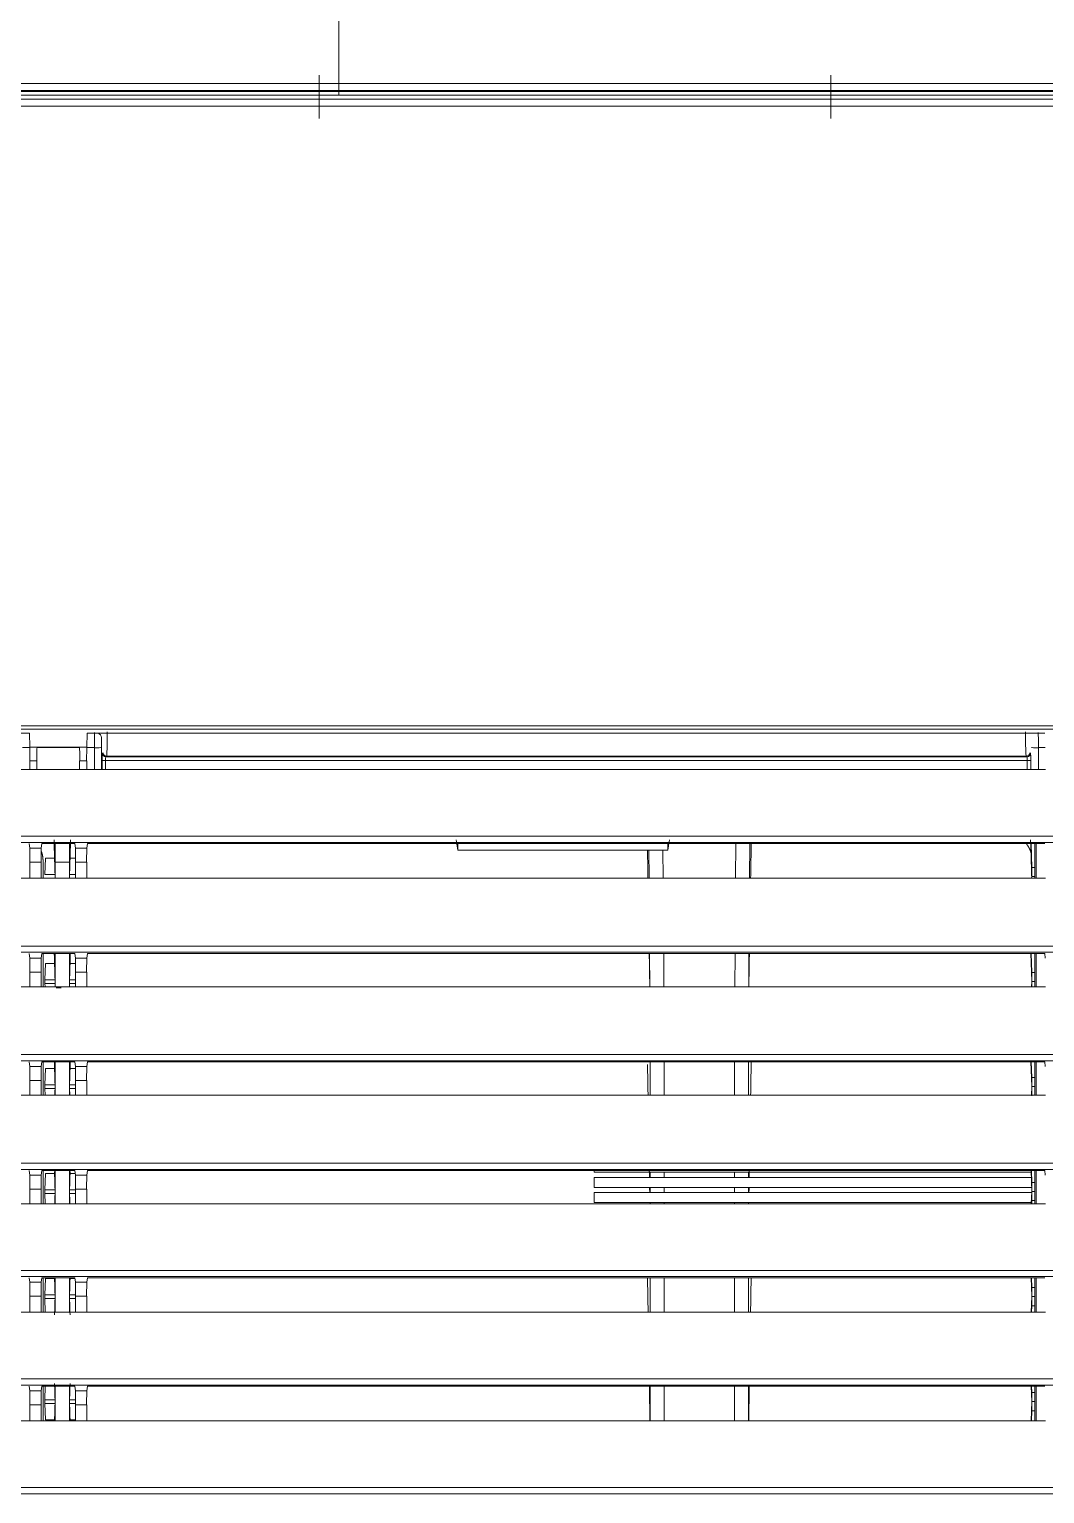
# Model space of a CAD drawing. Header units: millimetres. Extents: x 70151 to 230897, y 35202 to 113211.
# Drawn here: x 171464.9 to 171610.5, y 68431.9 to 68641.9 of the extents above; entities that cross this region are included whole.
import ezdxf

# ---------------------------------------------------------------- set-up
doc = ezdxf.new("R2010")
doc.units = ezdxf.units.MM
doc.header["$LTSCALE"] = 50
doc.layers.add('2-con', color=2, linetype='Continuous')
doc.layers.add('mark-B', color=2, linetype='Continuous', lineweight=20)

# ---------------------------------------------------------------- blocks, each defined once
blk = doc.blocks.new('무풍1way 일반')
at = {"layer": 'mark-B'}
for p, q in [((-365.38, -135.5), (365.38, -135.5)), ((365.38, -136.39), (-365.38, -136.39)), ((-101.3, -145.95), (36.16, -145.95)), ((-99.99, -150.9), (-99.99, -145.95)), ((-99.77, -150.9), (-99.77, -145.95)), ((-99.35, -147.39), (-99.31, -145.95)), ((-99.34, -148.7), (-99.25, -145.95)), ((-58.73, -150.9), (-58.73, -145.95)), ((-58.73, -150.9), (-58.73, -145.95)), ((-56.72, -150.9), (-56.72, -145.95)), ((-56.72, -150.9), (-56.72, -145.95)), ((-46.64, -145.95), (-46.64, -150.9)), ((-46.64, -145.95), (-46.64, -150.9)), ((-44.64, -145.95), (-44.64, -150.9)), ((-44.64, -145.95), (-44.64, -150.9)), ((36.16, -148.24), (36.16, -145.95)), ((36.16, -145.95), (37.77, -145.95)), ((37.77, -145.95), (37.77, -148.24)), ((37.77, -145.95), (42.69, -145.95)), ((37.77, -146.09), (38.55, -146.09)), ((38.65, -145.95), (38.65, -150.9)), ((40.66, -150.9), (40.66, -145.95)), ((40.77, -146.09), (42.08, -146.09)), ((42.16, -148.43), (42.08, -146.09)), ((42.42, -145.95), (42.42, -150.9)), ((42.69, -148.24), (42.69, -145.95)), ((42.69, -145.95), (44.3, -145.95)), ((44.3, -148.24), (44.3, -145.95)), ((44.3, -145.95), (196.82, -145.95)), ((-99.77, -147.39), (-99.35, -147.39)), ((-99.77, -148.7), (-99.36, -148.7)), ((-99.27, -150.9), (-99.34, -148.7)), ((36.16, -148.24), (37.77, -148.24)), ((37.77, -148.43), (38.62, -148.43)), ((38.62, -148.96), (37.77, -148.96)), ((40.7, -148.43), (42.16, -148.43)), ((42.16, -148.96), (40.7, -148.96)), ((42.1, -150.9), (42.16, -148.96)), ((42.69, -148.24), (44.3, -148.24)), ((-362.63, -151.07), (362.63, -151.07)), ((36.07, -150.9), (-101.21, -150.9)), ((-99.77, -150), (-99.35, -150)), ((-99.32, -150.9), (-99.35, -150)), ((36.07, -150.9), (36.15, -150.24)), ((37.78, -150.24), (36.15, -150.24)), ((37.78, -150.24), (37.87, -150.9)), ((42.59, -150.9), (37.87, -150.9)), ((42.59, -150.9), (42.67, -150.24)), ((44.31, -150.24), (42.67, -150.24)), ((44.39, -150.9), (44.31, -150.24)), ((362.63, -151.95), (-362.63, -151.95)), ((-101.3, -161.51), (36.16, -161.51)), ((-99.99, -166.46), (-99.99, -161.51)), ((-99.77, -166.47), (-99.77, -161.51)), ((-99.35, -162.45), (-99.32, -161.51)), ((-99.34, -163.76), (-99.27, -161.51)), ((-58.73, -166.46), (-58.73, -161.51)), ((-58.73, -166.46), (-58.73, -161.51)), ((-56.72, -166.46), (-56.72, -161.51)), ((-56.72, -166.46), (-56.72, -161.51)), ((-46.64, -161.51), (-46.64, -166.46)), ((-46.64, -161.51), (-46.64, -166.46)), ((-44.64, -161.51), (-44.64, -166.46)), ((-44.64, -161.51), (-44.64, -166.46)), ((36.16, -163.81), (36.16, -161.51)), ((36.16, -161.51), (37.77, -161.51)), ((37.77, -161.51), (37.77, -163.81)), ((37.77, -161.51), (42.69, -161.51)), ((38.65, -161.51), (38.65, -166.46)), ((40.66, -166.46), (40.66, -161.51)), ((42.16, -163.5), (42.1, -161.51)), ((42.42, -161.51), (42.42, -166.46)), ((42.69, -163.81), (42.69, -161.51)), ((42.69, -161.51), (44.3, -161.51)), ((44.3, -163.81), (44.3, -161.51)), ((44.3, -161.51), (196.82, -161.51)), ((-99.77, -162.45), (-99.35, -162.45)), ((-99.77, -163.76), (-99.36, -163.76)), ((-99.25, -166.47), (-99.34, -163.76)), ((37.77, -163.5), (38.62, -163.5)), ((40.7, -163.5), (42.16, -163.5)), ((-99.77, -165.06), (-99.35, -165.06)), ((-99.31, -166.47), (-99.35, -165.06)), ((36.07, -166.47), (36.15, -165.81)), ((37.78, -165.81), (36.15, -165.81)), ((36.16, -163.81), (37.77, -163.81)), ((38.62, -164.02), (37.77, -164.02)), ((37.78, -165.81), (37.87, -166.47)), ((42.16, -164.02), (40.7, -164.02)), ((42.08, -166.37), (42.16, -164.02)), ((42.59, -166.47), (42.67, -165.81)), ((44.31, -165.81), (42.67, -165.81)), ((42.69, -163.81), (44.3, -163.81)), ((44.39, -166.47), (44.31, -165.81)), ((-359.88, -166.63), (359.88, -166.63)), ((359.88, -167.52), (-359.88, -167.52)), ((36.07, -166.47), (-101.21, -166.47)), ((38.55, -166.37), (37.85, -166.37)), ((42.59, -166.47), (37.87, -166.47)), ((42.08, -166.37), (40.77, -166.37)), ((-101.3, -177.07), (36.16, -177.07)), ((-99.99, -181.84), (-99.99, -177.07)), ((-99.77, -181.84), (-99.77, -177.07)), ((-99.77, -177.52), (-99.35, -177.52)), ((-99.35, -177.52), (-99.34, -177.07)), ((-99.34, -178.82), (-99.28, -177.07)), ((-36.59, -177.24), (-99.29, -177.24)), ((-58.73, -177.24), (-58.73, -177.07)), ((-58.73, -177.24), (-58.73, -177.07)), ((-56.72, -177.24), (-56.72, -177.07)), ((-56.72, -177.24), (-56.72, -177.07)), ((-46.64, -177.07), (-46.64, -177.24)), ((-46.64, -177.07), (-46.64, -177.24)), ((-44.64, -177.07), (-44.64, -177.24)), ((-44.64, -177.07), (-44.64, -177.24)), ((-36.59, -178.7), (-36.59, -177.24)), ((36.16, -179.17), (36.16, -177.07)), ((36.16, -177.07), (37.77, -177.07)), ((37.77, -177.07), (37.77, -179.17)), ((37.77, -177.07), (42.69, -177.07)), ((38.65, -177.07), (38.65, -181.84)), ((40.66, -181.84), (40.66, -177.07)), ((42.16, -178.56), (42.11, -177.07)), ((42.42, -177.07), (42.42, -181.84)), ((42.69, -179.17), (42.69, -177.07)), ((42.69, -177.07), (44.3, -177.07)), ((44.3, -179.17), (44.3, -177.07)), ((44.3, -177.07), (196.82, -177.07)), ((-99.77, -178.82), (-99.36, -178.82)), ((-99.77, -180.12), (-99.35, -180.12)), ((-99.3, -181.84), (-99.35, -180.12)), ((-99.24, -181.84), (-99.34, -178.82)), ((-99.33, -178.7), (-36.59, -178.7)), ((-36.59, -179.4), (-99.32, -179.4)), ((-58.73, -179.4), (-58.73, -178.7)), ((-58.73, -179.4), (-58.73, -178.7)), ((-56.72, -179.4), (-56.72, -178.7)), ((-56.72, -179.4), (-56.72, -178.7)), ((-46.64, -178.7), (-46.64, -179.4)), ((-46.64, -178.7), (-46.64, -179.4)), ((-44.64, -178.7), (-44.64, -179.4)), ((-44.64, -178.7), (-44.64, -179.4)), ((-36.59, -179.4), (-36.59, -180.86)), ((36.16, -179.17), (37.77, -179.17)), ((37.77, -178.56), (38.62, -178.56)), ((38.62, -179.08), (37.77, -179.08)), ((40.7, -178.56), (42.16, -178.56)), ((42.16, -179.08), (40.7, -179.08)), ((42.08, -181.43), (42.16, -179.08)), ((42.69, -179.17), (44.3, -179.17)), ((-357.16, -182.01), (357.16, -182.01)), ((-101.2, -181.84), (-101.29, -181.17)), ((36.06, -181.84), (-101.2, -181.84)), ((-99.27, -180.86), (-36.59, -180.86)), ((-36.59, -181.61), (-99.25, -181.61)), ((-58.73, -181.61), (-58.73, -180.86)), ((-58.73, -181.61), (-58.73, -180.86)), ((-56.72, -181.61), (-56.72, -180.86)), ((-56.72, -181.61), (-56.72, -180.86)), ((-46.64, -180.86), (-46.64, -181.61)), ((-46.64, -180.86), (-46.64, -181.61)), ((-44.64, -180.86), (-44.64, -181.61)), ((-44.64, -180.86), (-44.64, -181.61)), ((-36.59, -181.61), (-36.59, -181.84)), ((36.06, -181.84), (36.15, -181.17)), ((37.78, -181.17), (36.15, -181.17)), ((37.78, -181.17), (37.87, -181.84)), ((38.55, -181.43), (37.82, -181.43)), ((42.59, -181.84), (37.87, -181.84)), ((42.08, -181.43), (40.77, -181.43)), ((42.59, -181.84), (42.67, -181.17)), ((44.31, -181.17), (42.67, -181.17)), ((44.4, -181.84), (44.31, -181.17)), ((357.16, -182.89), (-357.16, -182.89)), ((-101.3, -192.64), (36.16, -192.64)), ((-99.99, -197.41), (-99.99, -192.64)), ((-99.77, -197.41), (-99.77, -192.64)), ((-99.34, -193.88), (-99.3, -192.64)), ((-58.73, -197.41), (-58.73, -192.64)), ((-58.73, -197.41), (-58.73, -192.64)), ((-56.72, -197.41), (-56.72, -192.64)), ((-56.72, -197.41), (-56.72, -192.64)), ((-46.64, -192.64), (-46.64, -197.41)), ((-46.64, -192.64), (-46.64, -197.41)), ((-44.64, -192.64), (-44.64, -197.41)), ((-44.64, -192.64), (-44.64, -197.41)), ((36.16, -194.73), (36.16, -192.64)), ((36.16, -192.64), (37.77, -192.64)), ((37.77, -192.64), (37.77, -194.73)), ((37.77, -192.64), (42.69, -192.64)), ((38.65, -192.64), (38.65, -197.41)), ((40.66, -197.41), (40.66, -192.64)), ((42.16, -193.62), (42.13, -192.64)), ((42.42, -192.64), (42.42, -197.41)), ((42.69, -194.73), (42.69, -192.64)), ((42.69, -192.64), (44.3, -192.64)), ((44.3, -194.73), (44.3, -192.64)), ((44.3, -192.64), (196.82, -192.64)), ((-99.77, -193.88), (-99.36, -193.88)), ((-99.77, -195.19), (-99.35, -195.19)), ((-99.28, -197.41), (-99.35, -195.19)), ((-99.23, -197.41), (-99.34, -193.88)), ((36.16, -194.73), (37.77, -194.73)), ((37.77, -193.62), (38.62, -193.62)), ((38.62, -194.14), (37.77, -194.14)), ((40.7, -193.62), (42.16, -193.62)), ((42.16, -194.14), (40.7, -194.14)), ((42.08, -196.49), (42.16, -194.14)), ((42.69, -194.73), (44.3, -194.73)), ((-101.2, -197.41), (-101.29, -196.74)), ((36.06, -197.41), (36.15, -196.74)), ((37.78, -196.74), (36.15, -196.74)), ((38.55, -196.49), (37.78, -196.49)), ((37.78, -196.74), (37.87, -197.41)), ((42.08, -196.49), (40.77, -196.49)), ((42.59, -197.41), (42.67, -196.74)), ((44.31, -196.74), (42.67, -196.74)), ((44.4, -197.41), (44.31, -196.74)), ((-354.41, -197.57), (354.41, -197.57)), ((354.41, -198.46), (-354.41, -198.46)), ((36.06, -197.41), (-101.2, -197.41)), ((42.59, -197.41), (37.87, -197.41)), ((-101.3, -208.2), (36.16, -208.2)), ((-99.99, -212.97), (-99.99, -208.2)), ((-99.77, -212.97), (-99.77, -208.2)), ((-99.77, -208.94), (-99.36, -208.94)), ((-99.34, -208.94), (-99.31, -208.2)), ((-99.21, -212.97), (-99.34, -208.94)), ((-58.8, -212.97), (-58.77, -208.2)), ((-58.8, -212.97), (-58.77, -208.2)), ((-56.8, -212.97), (-56.76, -208.2)), ((-56.8, -212.97), (-56.76, -208.2)), ((-46.61, -208.2), (-46.57, -212.97)), ((-46.61, -208.2), (-46.57, -212.97)), ((-44.6, -208.2), (-44.56, -212.97)), ((-44.6, -208.2), (-44.56, -212.97)), ((36.16, -210.3), (36.16, -208.2)), ((36.16, -208.2), (37.77, -208.2)), ((37.77, -208.2), (37.77, -210.3)), ((37.77, -208.2), (42.69, -208.2)), ((37.77, -208.68), (38.62, -208.68)), ((38.62, -209.2), (37.77, -209.2)), ((38.65, -208.2), (38.65, -212.97)), ((39.82, -208.03), (40.55, -208.03)), ((40.66, -212.97), (40.66, -208.2)), ((40.7, -208.68), (42.16, -208.68)), ((42.16, -209.2), (40.7, -209.2)), ((42.08, -211.55), (42.16, -209.2)), ((42.16, -208.68), (42.14, -208.2)), ((42.42, -208.2), (42.42, -212.97)), ((42.69, -210.3), (42.69, -208.2)), ((42.69, -208.2), (44.3, -208.2)), ((44.3, -210.3), (44.3, -208.2)), ((44.3, -208.2), (196.82, -208.2)), ((-99.77, -210.25), (-99.35, -210.25)), ((-99.27, -212.97), (-99.35, -210.25)), ((36.16, -210.3), (37.77, -210.3)), ((38.55, -211.55), (37.77, -211.55)), ((42.08, -211.55), (40.77, -211.55)), ((42.69, -210.3), (44.3, -210.3)), ((-351.65, -213.14), (351.65, -213.14)), ((351.65, -214.02), (-351.65, -214.02)), ((-101.2, -212.97), (-101.29, -212.3)), ((36.06, -212.97), (-101.2, -212.97)), ((36.06, -212.97), (36.15, -212.3)), ((37.78, -212.3), (36.15, -212.3)), ((37.78, -212.3), (37.87, -212.97)), ((42.59, -212.97), (37.87, -212.97)), ((42.59, -212.97), (42.67, -212.3)), ((44.31, -212.3), (42.67, -212.3)), ((44.4, -212.97), (44.31, -212.3)), ((-101.3, -223.77), (36.16, -223.77)), ((-99.99, -228.72), (-99.99, -223.76)), ((-99.77, -228.72), (-99.77, -223.76)), ((-99.77, -224.01), (-99.36, -224.01)), ((-99.34, -224), (-99.33, -223.77)), ((-58.93, -228.72), (-58.89, -223.77)), ((-58.93, -228.72), (-58.89, -223.77)), ((-56.92, -228.72), (-56.88, -223.77)), ((-56.92, -228.72), (-56.88, -223.77)), ((-46.48, -223.77), (-46.45, -227.77)), ((-46.48, -223.77), (-46.45, -227.77)), ((-44.47, -223.77), (-44.44, -227.77)), ((-44.47, -223.77), (-44.44, -227.77)), ((36.16, -226.06), (36.16, -223.77)), ((36.16, -223.77), (37.77, -223.77)), ((37.77, -223.77), (37.77, -226.06)), ((37.77, -223.77), (42.69, -223.77)), ((38.62, -224.27), (37.77, -224.27)), ((38.65, -223.76), (38.65, -226.05)), ((40.66, -226.05), (40.66, -223.76)), ((42.16, -224.27), (40.7, -224.27)), ((42.08, -226.61), (42.16, -224.27)), ((42.42, -223.76), (42.42, -226.23)), ((42.69, -226.06), (42.69, -223.77)), ((42.69, -223.77), (44.3, -223.77)), ((44.3, -226.06), (44.3, -223.77)), ((44.3, -223.77), (196.82, -223.77)), ((-99.77, -225.31), (-99.35, -225.31)), ((-99.25, -228.72), (-99.35, -225.31)), ((36.16, -226.06), (37.77, -226.06)), ((38.55, -226.61), (37.77, -226.61)), ((38.65, -226.05), (40.66, -226.05)), ((42.08, -226.61), (40.77, -226.61)), ((42.69, -226.06), (44.3, -226.06)), ((-348.87, -228.89), (348.87, -228.89)), ((36.07, -228.72), (-101.21, -228.72)), ((-47.17, -227.77), (-47.17, -228.72)), ((-17.05, -228.72), (-17.05, -227.77)), ((36.07, -228.72), (36.15, -228.06)), ((37.78, -228.06), (36.15, -228.06)), ((37.78, -228.06), (37.87, -228.72)), ((42.59, -228.72), (37.87, -228.72)), ((42.59, -228.72), (42.67, -228.06)), ((44.31, -228.06), (42.67, -228.06)), ((44.39, -228.72), (44.31, -228.06)), ((348.87, -229.77), (-348.87, -229.77)), ((-101.3, -239.33), (36.16, -239.33)), ((-100.3, -242.48), (-100.3, -239.33)), ((-100.3, -242.48), (-100.3, -239.33)), ((-99.2, -240.65), (-99.2, -239.33)), ((-99.2, -240.65), (-99.2, -239.33)), ((-98.7, -239.33), (-98.7, -240.65)), ((-98.7, -239.33), (-98.7, -240.65)), ((33.46, -240.65), (33.46, -239.33)), ((33.46, -240.65), (33.46, -239.33)), ((33.96, -239.33), (33.96, -240.65)), ((33.96, -239.33), (33.96, -240.65)), ((34.05, -242.49), (34.05, -239.33)), ((34.05, -242.49), (34.05, -239.33)), ((35.06, -239.33), (35.06, -242.48)), ((35.06, -239.33), (35.06, -242.48)), ((36.16, -240.59), (36.16, -239.33)), ((36.16, -239.33), (37.17, -239.33)), ((37.17, -239.33), (37.17, -240.59)), ((37.17, -239.33), (43.29, -239.33)), ((43.29, -240.59), (43.29, -239.33)), ((43.29, -239.33), (44.3, -239.33)), ((44.3, -240.59), (44.3, -239.33)), ((44.3, -239.33), (196.82, -239.33)), ((-98.7, -240.65), (-99.2, -240.65)), ((-98.7, -240.65), (-99.2, -240.65)), ((-98.7, -240.65), (33.46, -240.65)), ((-98.7, -240.65), (33.46, -240.65)), ((33.42, -241.15), (-98.67, -241.15)), ((-98.67, -241.15), (-98.56, -241.26)), ((33.42, -241.15), (-98.67, -241.15)), ((-98.67, -241.15), (-98.56, -241.26)), ((-98.56, -241.26), (33.32, -241.26)), ((-98.56, -241.26), (33.32, -241.26)), ((33.32, -241.26), (33.42, -241.15)), ((33.32, -241.26), (33.42, -241.15)), ((33.96, -240.65), (33.46, -240.65)), ((33.96, -240.65), (33.46, -240.65)), ((36.16, -240.59), (37.17, -240.59)), ((43.29, -240.59), (44.3, -240.59)), ((-101.29, -242.48), (-100.3, -242.48)), ((-101.29, -242.48), (-100.3, -242.48)), ((-99.17, -241.65), (-99.06, -241.76)), ((-99.17, -241.65), (-99.06, -241.76)), ((33.93, -241.65), (33.82, -241.76)), ((33.93, -241.65), (33.82, -241.76)), ((35.06, -242.48), (36.15, -242.48)), ((35.06, -242.48), (36.15, -242.48)), ((36.15, -242.54), (36.08, -244.58)), ((36.97, -242.54), (36.15, -242.54)), ((37.18, -242.54), (36.97, -242.54)), ((37.18, -242.48), (43.28, -242.48)), ((37.18, -242.48), (43.28, -242.48)), ((37.18, -242.54), (43.28, -242.54)), ((43.49, -242.54), (43.28, -242.54)), ((44.31, -242.54), (43.49, -242.54)), ((44.31, -242.48), (45.36, -242.48)), ((44.31, -242.48), (45.36, -242.48)), ((44.31, -242.54), (44.38, -244.58)), ((476.32, -245.6), (-476.32, -245.6)), ((-464.1, -245.12), (464.1, -245.12)), ((-101.22, -244.58), (36.08, -244.58)), ((44.38, -244.58), (196.74, -244.58)), ((-70.56, -332.68), (-70.56, -337.43)), ((-70.56, -337.57), (-70.56, -332.93)), ((-70.56, -333.08), (-70.56, -335.12)), ((-70.56, -333.78), (-70.56, -333.1)), ((-70.56, -333.44), (-70.56, -338.93)), ((-70.56, -334.62), (-70.56, -333.56)), ((-70.56, -335.68), (-70.56, -333.78)), ((-70.56, -333.79), (-70.56, -334.37)), ((2.84, -332.68), (2.84, -337.43)), ((2.84, -337.57), (2.84, -332.93)), ((2.84, -333.08), (2.84, -335.12)), ((2.84, -333.78), (2.84, -333.1)), ((2.84, -333.44), (2.84, -338.93)), ((2.84, -334.62), (2.84, -333.56)), ((2.84, -335.68), (2.84, -333.78)), ((2.84, -333.79), (2.84, -334.37)), ((-70.56, -333.93), (-70.56, -337.94)), ((-70.56, -338.1), (-70.56, -334.6)), ((-70.56, -335.12), (-70.56, -335.73)), ((2.84, -333.93), (2.84, -337.94)), ((2.84, -338.1), (2.84, -334.6)), ((2.84, -335.12), (2.84, -335.73)), ((-70.56, -337.43), (-70.56, -338.28)), ((-70.56, -338.03), (-70.56, -337.57)), ((0, -336.56), (0, -336.06)), ((0, -336.56), (0, -336.06)), ((0, -336.71), (0, -336.56)), ((0, -336.71), (0, -336.56)), ((2.84, -337.43), (2.84, -338.28)), ((2.84, -338.03), (2.84, -337.57))]:
    blk.add_line(p, q, dxfattribs=at)
blk.add_arc((40.18, -206.57), 1.5, 255.8455, 284.1545, dxfattribs=at)
for centre, major_axis, ratio, start_param, end_param in [((-99.34, -148.7), (0, -1.51), 0.017455, 3.665191, 4.712389), ((-99.34, -148.7), (0, -1.51), 0.017455, 4.712389, 5.759587), ((36.15, -148.24), (0, -2.01), 0.008727, 0.069815, 1.570796), ((37.79, -148.24), (0, -2.01), 0.008727, 4.712389, 6.21337), ((42.67, -148.24), (0, -2.01), 0.008727, 0.069815, 1.570796), ((44.31, -148.24), (0, -2.01), 0.008727, 4.712389, 6.21337), ((-99.34, -163.76), (0, -1.51), 0.017455, 3.665191, 4.712389), ((-99.34, -163.76), (0, -1.51), 0.017455, 4.712389, 5.759587), ((36.15, -163.81), (0, -2.01), 0.008727, 0.069815, 1.570796), ((37.79, -163.81), (0, -2.01), 0.008727, 4.712389, 6.21337), ((42.67, -163.81), (0, -2.01), 0.008727, 0.069815, 1.570796), ((44.31, -163.81), (0, -2.01), 0.008727, 4.712389, 6.21337), ((-99.34, -178.82), (0, -1.51), 0.017455, 3.665191, 4.712389), ((-99.34, -178.82), (0, -1.51), 0.017455, 4.712389, 5.759587), ((36.15, -179.17), (0, -2.01), 0.008727, 0.069813, 1.570796), ((37.79, -179.17), (0, -2.01), 0.008727, 4.712389, 6.213372), ((42.67, -179.17), (0, -2.01), 0.008727, 0.069813, 1.570796), ((44.31, -179.17), (0, -2.01), 0.008727, 4.712389, 6.213372), ((-99.34, -193.88), (0, -1.51), 0.017455, 3.665191, 4.712389), ((-99.34, -193.88), (0, -1.51), 0.017455, 4.712389, 5.759587), ((36.15, -194.73), (0, -2.01), 0.008727, 0.069813, 1.570796), ((37.79, -194.73), (0, -2.01), 0.008727, 4.712389, 6.213372), ((42.67, -194.73), (0, -2.01), 0.008727, 0.069813, 1.570796), ((44.31, -194.73), (0, -2.01), 0.008727, 4.712389, 6.213372), ((-99.34, -208.94), (0, -1.51), 0.017455, 4.197054, 4.712389), ((-99.34, -208.94), (0, -1.51), 0.017455, 4.712389, 5.759587), ((36.15, -210.3), (0, -2.01), 0.008727, 0.069813, 1.570796), ((37.79, -210.3), (0, -2.01), 0.008727, 4.712389, 6.213372), ((42.67, -210.3), (0, -2.01), 0.008727, 0.069813, 1.570796), ((44.31, -210.3), (0, -2.01), 0.008727, 4.712389, 6.213372), ((-99.34, -224.01), (0, -1.51), 0.017455, 4.712389, 5.759587), ((36.15, -226.06), (0, -2.01), 0.008727, 0.069814, 1.570796), ((37.79, -226.06), (0, -2.01), 0.008727, 4.712389, 6.213371), ((42.67, -226.06), (0, -2.01), 0.008727, 0.069814, 1.570796), ((44.31, -226.06), (0, -2.01), 0.008727, 4.712389, 6.213371), ((-99.17, -240.65), (0, -1), 0.034921, 4.712368, 6.248257), ((-99.17, -240.65), (0, -1), 0.034921, 4.712368, 6.248257), ((-98.67, -241.65), (0.355, 0.355), 0.998782, 0.785703, 2.35589), ((-98.67, -241.65), (0.355, 0.355), 0.998782, 0.785703, 2.35589), ((-98.56, -241.76), (0.355, 0.355), 0.998782, 0.785703, 2.35589), ((-98.56, -241.76), (0.355, 0.355), 0.998782, 0.785703, 2.35589), ((-98.67, -240.65), (0.001, -0.502), 0.069841, 4.712303, 6.248193), ((-98.67, -240.65), (0.001, -0.502), 0.069841, 4.712303, 6.248193), ((-98.56, -244.77), (0, -3.51), 0.029932, 1.570781, 3.10667), ((-98.56, -244.77), (0, -3.51), 0.029932, 1.570781, 3.10667), ((33.32, -244.77), (0, -3.51), 0.029932, 3.176515, 4.712405), ((33.32, -244.77), (0, -3.51), 0.029932, 3.176515, 4.712405), ((33.32, -241.76), (-0.355, 0.355), 0.998782, 3.927295, 5.497483), ((33.32, -241.76), (-0.355, 0.355), 0.998782, 3.927295, 5.497483), ((33.42, -240.65), (-0.001, -0.502), 0.069841, 0.034992, 1.570882), ((33.42, -240.65), (-0.001, -0.502), 0.069841, 0.034992, 1.570882), ((33.42, -241.65), (-0.355, 0.355), 0.998782, 3.927295, 5.497483), ((33.42, -241.65), (-0.355, 0.355), 0.998782, 3.927295, 5.497483), ((33.93, -240.65), (0, -1), 0.034921, 0.034928, 1.570818), ((33.93, -240.65), (0, -1), 0.034921, 0.034928, 1.570818), ((36.15, -240.59), (0, -2.01), 0.008727, 0.245636, 1.570796), ((37.18, -240.59), (0, -2.01), 0.008727, 4.712389, 6.033203), ((43.28, -240.59), (0, -2.01), 0.008727, 0.249983, 1.570796), ((44.31, -240.59), (0, -2.01), 0.008727, 4.712389, 6.037549), ((-100.3, -242.49), (-1, 0), 0.017452, 3.176505, 4.712389), ((-100.23, -242.53), (0, -3.01), 0.023281, 4.694926, 5.497778), ((-100.3, -242.49), (-1, 0), 0.017452, 3.176505, 4.712389), ((-100.23, -242.53), (0, -3.01), 0.023281, 4.694926, 5.497778), ((33.98, -242.53), (0, -2.01), 0.034921, 0.785419, 1.588271), ((33.98, -242.53), (0, -2.01), 0.034921, 0.785419, 1.588271), ((35.06, -242.49), (-1, 0), 0.017452, 4.712389, 6.248273), ((35.06, -242.49), (-1, 0), 0.017452, 4.712389, 6.248273), ((34.99, -242.53), (0, -3.01), 0.023281, 0.785408, 1.588259), ((34.99, -242.53), (0, -3.01), 0.023281, 0.785408, 1.588259), ((35.04, -243.95), (-1, 0.04), 0.706884, 0.04936, 1.152169), ((35.04, -243.95), (-1, 0.04), 0.706884, 0.04936, 1.152169)]:
    blk.add_ellipse(centre, major_axis=major_axis, ratio=ratio, start_param=start_param, end_param=end_param, dxfattribs=at)
for points, degree in [([(-58.76, -145.95), (-58.85, -150.9)], 1), ([(-58.76, -145.95), (-58.85, -150.9)], 1), ([(-44.52, -150.9), (-44.6, -145.95)], 1), ([(-44.52, -150.9), (-44.6, -145.95)], 1), ([(38.55, -146.09), (38.62, -148.43)], 1), ([(40.7, -148.43), (40.77, -146.09)], 1), ([(38.62, -148.96), (38.55, -151.3)], 1), ([(38.62, -148.43), (38.62, -148.48), (38.62, -148.61), (38.62, -148.78), (38.62, -148.91), (38.62, -148.96)], 2), ([(40.7, -148.96), (40.7, -148.92), (40.69, -148.78), (40.69, -148.62), (40.7, -148.48), (40.7, -148.43)], 2), ([(40.77, -151.3), (40.7, -148.96)], 1), ([(-59.03, -161.51), (-59.11, -166.46)], 1), ([(-59.03, -161.51), (-59.11, -166.46)], 1), ([(-44.25, -166.39), (-44.34, -161.51)], 1), ([(-44.25, -166.39), (-44.34, -161.51)], 1), ([(38.55, -161.15), (38.62, -163.5)], 1), ([(40.7, -163.5), (40.77, -161.15)], 1), ([(38.62, -163.5), (38.62, -163.54), (38.62, -163.68), (38.62, -163.84), (38.62, -163.98), (38.62, -164.02)], 2), ([(40.7, -164.02), (40.7, -163.98), (40.69, -163.84), (40.69, -163.68), (40.7, -163.54), (40.7, -163.5)], 2), ([(38.62, -164.02), (38.55, -166.37)], 1), ([(40.77, -166.37), (40.7, -164.02)], 1), ([(38.57, -177.07), (38.62, -178.56)], 1), ([(40.7, -178.56), (40.74, -177.07)], 1), ([(-58.8, -178.7), (-58.81, -179.4)], 1), ([(-58.8, -178.7), (-58.81, -179.4)], 1), ([(-44.55, -179.4), (-44.57, -178.7)], 1), ([(-44.55, -179.4), (-44.57, -178.7)], 1), ([(38.62, -179.08), (38.55, -181.43)], 1), ([(38.62, -178.56), (38.62, -178.6), (38.62, -178.74), (38.62, -178.9), (38.62, -179.04), (38.62, -179.08)], 2), ([(40.7, -179.08), (40.7, -179.04), (40.69, -178.9), (40.69, -178.74), (40.7, -178.6), (40.7, -178.56)], 2), ([(40.77, -181.43), (40.7, -179.08)], 1), ([(-58.84, -180.86), (-58.85, -181.84)], 1), ([(-58.84, -180.86), (-58.85, -181.84)], 1), ([(-44.51, -181.84), (-44.53, -180.86)], 1), ([(-44.51, -181.84), (-44.53, -180.86)], 1), ([(38.55, -181.43), (38.54, -181.72)], 1), ([(40.78, -181.72), (40.77, -181.43)], 1), ([(-59.04, -192.64), (-59.12, -197.41)], 1), ([(-59.04, -192.64), (-59.12, -197.41)], 1), ([(-44.25, -197.04), (-44.33, -192.64)], 1), ([(-44.25, -197.04), (-44.33, -192.64)], 1), ([(38.59, -192.64), (38.62, -193.62)], 1), ([(40.7, -193.62), (40.73, -192.64)], 1), ([(38.62, -194.14), (38.55, -196.49)], 1), ([(38.62, -193.62), (38.62, -193.66), (38.62, -193.8), (38.62, -193.96), (38.62, -194.1), (38.62, -194.14)], 2), ([(40.7, -194.14), (40.7, -194.1), (40.69, -193.96), (40.69, -193.8), (40.7, -193.66), (40.7, -193.62)], 2), ([(40.77, -196.49), (40.7, -194.14)], 1), ([(38.55, -196.49), (38.52, -197.41)], 1), ([(40.8, -197.41), (40.77, -196.49)], 1), ([(-58.78, -208.2), (-58.86, -212.97)], 1), ([(-58.78, -208.2), (-58.86, -212.97)], 1), ([(-44.5, -212.97), (-44.58, -208.2)], 1), ([(-44.5, -212.97), (-44.58, -208.2)], 1), ([(38.62, -209.2), (38.55, -211.55)], 1), ([(38.62, -208.68), (38.62, -208.72), (38.62, -208.86), (38.62, -209.02), (38.62, -209.16), (38.62, -209.2)], 2), ([(40.7, -209.2), (40.7, -209.16), (40.69, -209.02), (40.69, -208.86), (40.7, -208.72), (40.7, -208.68)], 2), ([(40.77, -211.55), (40.7, -209.2)], 1), ([(38.55, -211.55), (38.51, -212.97)], 1), ([(40.81, -212.97), (40.77, -211.55)], 1), ([(-99.18, -229.28), (-99.34, -224)], 1), ([(-59.04, -223.77), (-59.13, -228.72)], 1), ([(-59.04, -223.77), (-59.13, -228.72)], 1), ([(-44.25, -227.77), (-44.32, -223.77)], 1), ([(-44.25, -227.77), (-44.32, -223.77)], 1), ([(38.62, -224.27), (38.55, -226.61)], 1), ([(40.77, -226.61), (40.7, -224.27)], 1), ([(38.55, -226.61), (38.47, -229.28)], 1), ([(40.85, -229.28), (40.77, -226.61)], 1), ([(-47.17, -227.77), (-47.4, -229.28)], 1), ([(-17.05, -227.77), (-47.17, -227.77)], 1), ([(-16.82, -229.28), (-17.05, -227.77)], 1), ([(-130.67, -335.49), (-0.1, -335.49), (130.46, -335.49)], 2), ([(-130.58, -334.47), (-43.6, -334.47), (43.39, -334.47), (130.37, -334.47)], 3), ([(-449.65, -336.71), (-299.77, -336.71), (-149.88, -336.71), (0, -336.71)], 3), ([(-449.65, -336.71), (-299.77, -336.71), (-149.88, -336.71), (0, -336.71)], 3), ([(0, -336.56), (-42.08, -336.56), (-84.15, -336.56), (-126.23, -336.56)], 3), ([(0, -336.56), (-42.08, -336.56), (-84.15, -336.56), (-126.23, -336.56)], 3), ([(126.23, -336.56), (84.16, -336.56), (42.08, -336.56), (0, -336.56)], 3), ([(126.23, -336.56), (84.16, -336.56), (42.08, -336.56), (0, -336.56)], 3), ([(0, -336.71), (149.88, -336.71), (299.77, -336.71), (449.65, -336.71)], 3), ([(0, -336.71), (149.88, -336.71), (299.77, -336.71), (449.65, -336.71)], 3), ([(0, -359.74), (0, -352.42), (0, -345.05), (0, -337.7)], 3), ([(0, -359.74), (0, -352.42), (0, -345.05), (0, -337.7)], 3)]:
    blk.add_open_spline(points, degree=degree, dxfattribs=at)
for points, degree, knots in [([(42.16, -148.96), (42.16, -148.95), (42.16, -148.95), (42.16, -148.95), (42.16, -148.94), (42.16, -148.94), (42.16, -148.93), (42.16, -148.93), (42.16, -148.92), (42.16, -148.92), (42.16, -148.91), (42.16, -148.9), (42.16, -148.9), (42.16, -148.89), (42.16, -148.89), (42.16, -148.88), (42.16, -148.87), (42.16, -148.87), (42.16, -148.86), (42.16, -148.85), (42.16, -148.85), (42.16, -148.84), (42.16, -148.83), (42.16, -148.82), (42.16, -148.82), (42.16, -148.81), (42.16, -148.8), (42.16, -148.8), (42.16, -148.79), (42.16, -148.78), (42.16, -148.77), (42.16, -148.77), (42.16, -148.76), (42.16, -148.75), (42.16, -148.75), (42.16, -148.74), (42.16, -148.73), (42.16, -148.72), (42.16, -148.72), (42.16, -148.71), (42.16, -148.7), (42.16, -148.69), (42.16, -148.68), (42.16, -148.67), (42.16, -148.65), (42.16, -148.64), (42.16, -148.62), (42.16, -148.61), (42.16, -148.59), (42.16, -148.58), (42.16, -148.57), (42.16, -148.55), (42.16, -148.54), (42.16, -148.52), (42.16, -148.51), (42.16, -148.5), (42.16, -148.49), (42.16, -148.47), (42.16, -148.46), (42.16, -148.45), (42.16, -148.44), (42.16, -148.44), (42.16, -148.43)], 3, [0, 0, 0, 0, 0.013748, 0.027432, 0.041052, 0.054607, 0.068099, 0.081527, 0.09489, 0.10819, 0.121425, 0.134597, 0.147704, 0.160748, 0.173727, 0.186643, 0.199494, 0.212281, 0.225005, 0.237664, 0.250259, 0.262791, 0.275258, 0.287661, 0.3, 0.312275, 0.324487, 0.336634, 0.348717, 0.360736, 0.372691, 0.384582, 0.39641, 0.408173, 0.419872, 0.431507, 0.443078, 0.454585, 0.466029, 0.477408, 0.488723, 0.499974, 0.522542, 0.545365, 0.568445, 0.591781, 0.615372, 0.639221, 0.663325, 0.687685, 0.712302, 0.737175, 0.762304, 0.78769, 0.813331, 0.839229, 0.865384, 0.891794, 0.918461, 0.945384, 0.972564, 1, 1, 1, 1]), ([(42.16, -164.02), (42.16, -164.02), (42.16, -164.01), (42.16, -164.01), (42.16, -164), (42.16, -164), (42.16, -163.99), (42.16, -163.99), (42.16, -163.98), (42.16, -163.98), (42.16, -163.97), (42.16, -163.97), (42.16, -163.96), (42.16, -163.95), (42.16, -163.95), (42.16, -163.94), (42.16, -163.93), (42.16, -163.93), (42.16, -163.92), (42.16, -163.91), (42.16, -163.91), (42.16, -163.9), (42.16, -163.89), (42.16, -163.89), (42.16, -163.88), (42.16, -163.87), (42.16, -163.87), (42.16, -163.86), (42.16, -163.85), (42.16, -163.84), (42.16, -163.84), (42.16, -163.83), (42.16, -163.82), (42.16, -163.81), (42.16, -163.81), (42.16, -163.8), (42.16, -163.79), (42.16, -163.79), (42.16, -163.78), (42.16, -163.77), (42.16, -163.76), (42.16, -163.75), (42.16, -163.74), (42.16, -163.73), (42.16, -163.71), (42.16, -163.7), (42.16, -163.68), (42.16, -163.67), (42.16, -163.66), (42.16, -163.64), (42.16, -163.63), (42.16, -163.61), (42.16, -163.6), (42.16, -163.59), (42.16, -163.57), (42.16, -163.56), (42.16, -163.55), (42.16, -163.54), (42.16, -163.53), (42.16, -163.51), (42.16, -163.51), (42.16, -163.5), (42.16, -163.5)], 3, [0, 0, 0, 0, 0.013748, 0.027432, 0.041052, 0.054607, 0.068099, 0.081527, 0.09489, 0.10819, 0.121425, 0.134597, 0.147704, 0.160748, 0.173727, 0.186643, 0.199494, 0.212281, 0.225005, 0.237664, 0.250259, 0.262791, 0.275258, 0.287661, 0.3, 0.312275, 0.324487, 0.336634, 0.348717, 0.360736, 0.372691, 0.384582, 0.39641, 0.408173, 0.419872, 0.431507, 0.443078, 0.454585, 0.466029, 0.477408, 0.488723, 0.499974, 0.522542, 0.545365, 0.568445, 0.591781, 0.615372, 0.639221, 0.663325, 0.687685, 0.712302, 0.737175, 0.762304, 0.78769, 0.813331, 0.839229, 0.865384, 0.891794, 0.918461, 0.945384, 0.972564, 1, 1, 1, 1]), ([(42.16, -179.08), (42.16, -179.08), (42.16, -179.08), (42.16, -179.07), (42.16, -179.07), (42.16, -179.06), (42.16, -179.06), (42.16, -179.05), (42.16, -179.05), (42.16, -179.04), (42.16, -179.03), (42.16, -179.03), (42.16, -179.02), (42.16, -179.02), (42.16, -179.01), (42.16, -179), (42.16, -179), (42.16, -178.99), (42.16, -178.98), (42.16, -178.98), (42.16, -178.97), (42.16, -178.96), (42.16, -178.96), (42.16, -178.95), (42.16, -178.94), (42.16, -178.93), (42.16, -178.93), (42.16, -178.92), (42.16, -178.91), (42.16, -178.91), (42.16, -178.9), (42.16, -178.89), (42.16, -178.88), (42.16, -178.88), (42.16, -178.87), (42.16, -178.86), (42.16, -178.85), (42.16, -178.85), (42.16, -178.84), (42.16, -178.83), (42.16, -178.83), (42.16, -178.82), (42.16, -178.8), (42.16, -178.79), (42.16, -178.78), (42.16, -178.76), (42.16, -178.75), (42.16, -178.73), (42.16, -178.72), (42.16, -178.7), (42.16, -178.69), (42.16, -178.68), (42.16, -178.66), (42.16, -178.65), (42.16, -178.64), (42.16, -178.62), (42.16, -178.61), (42.16, -178.6), (42.16, -178.59), (42.16, -178.58), (42.16, -178.57), (42.16, -178.56), (42.16, -178.56)], 3, [0, 0, 0, 0, 0.013748, 0.027432, 0.041052, 0.054607, 0.068099, 0.081527, 0.09489, 0.10819, 0.121425, 0.134597, 0.147704, 0.160748, 0.173727, 0.186643, 0.199494, 0.212281, 0.225005, 0.237664, 0.250259, 0.262791, 0.275258, 0.287661, 0.3, 0.312275, 0.324487, 0.336634, 0.348717, 0.360736, 0.372691, 0.384582, 0.39641, 0.408173, 0.419872, 0.431507, 0.443078, 0.454585, 0.466029, 0.477408, 0.488723, 0.499974, 0.522542, 0.545365, 0.568445, 0.591781, 0.615372, 0.639221, 0.663325, 0.687685, 0.712302, 0.737175, 0.762304, 0.78769, 0.813331, 0.839229, 0.865384, 0.891794, 0.918461, 0.945384, 0.972564, 1, 1, 1, 1]), ([(42.16, -194.14), (42.16, -194.14), (42.16, -194.14), (42.16, -194.13), (42.16, -194.13), (42.16, -194.12), (42.16, -194.12), (42.16, -194.11), (42.16, -194.11), (42.16, -194.1), (42.16, -194.1), (42.16, -194.09), (42.16, -194.08), (42.16, -194.08), (42.16, -194.07), (42.16, -194.06), (42.16, -194.06), (42.16, -194.05), (42.16, -194.05), (42.16, -194.04), (42.16, -194.03), (42.16, -194.02), (42.16, -194.02), (42.16, -194.01), (42.16, -194), (42.16, -194), (42.16, -193.99), (42.16, -193.98), (42.16, -193.97), (42.16, -193.97), (42.16, -193.96), (42.16, -193.95), (42.16, -193.95), (42.16, -193.94), (42.16, -193.93), (42.16, -193.92), (42.16, -193.92), (42.16, -193.91), (42.16, -193.9), (42.16, -193.9), (42.16, -193.89), (42.16, -193.88), (42.16, -193.87), (42.16, -193.85), (42.16, -193.84), (42.16, -193.82), (42.16, -193.81), (42.16, -193.79), (42.16, -193.78), (42.16, -193.77), (42.16, -193.75), (42.16, -193.74), (42.16, -193.72), (42.16, -193.71), (42.16, -193.7), (42.16, -193.68), (42.16, -193.67), (42.16, -193.66), (42.16, -193.65), (42.16, -193.64), (42.16, -193.63), (42.16, -193.62), (42.16, -193.62)], 3, [0, 0, 0, 0, 0.013748, 0.027432, 0.041052, 0.054607, 0.068099, 0.081527, 0.09489, 0.10819, 0.121425, 0.134597, 0.147704, 0.160748, 0.173727, 0.186643, 0.199494, 0.212281, 0.225005, 0.237664, 0.250259, 0.262791, 0.275258, 0.287661, 0.3, 0.312275, 0.324487, 0.336634, 0.348717, 0.360736, 0.372691, 0.384582, 0.39641, 0.408173, 0.419872, 0.431507, 0.443078, 0.454585, 0.466029, 0.477408, 0.488723, 0.499974, 0.522542, 0.545365, 0.568445, 0.591781, 0.615372, 0.639221, 0.663325, 0.687685, 0.712302, 0.737175, 0.762304, 0.78769, 0.813331, 0.839229, 0.865384, 0.891794, 0.918461, 0.945384, 0.972564, 1, 1, 1, 1]), ([(42.16, -209.2), (42.16, -209.2), (42.16, -209.2), (42.16, -209.19), (42.16, -209.19), (42.16, -209.18), (42.16, -209.18), (42.16, -209.17), (42.16, -209.17), (42.16, -209.16), (42.16, -209.16), (42.16, -209.15), (42.16, -209.15), (42.16, -209.14), (42.16, -209.13), (42.16, -209.13), (42.16, -209.12), (42.16, -209.11), (42.16, -209.11), (42.16, -209.1), (42.16, -209.09), (42.16, -209.09), (42.16, -209.08), (42.16, -209.07), (42.16, -209.07), (42.16, -209.06), (42.16, -209.05), (42.16, -209.04), (42.16, -209.04), (42.16, -209.03), (42.16, -209.02), (42.16, -209.02), (42.16, -209.01), (42.16, -209), (42.16, -208.99), (42.16, -208.99), (42.16, -208.98), (42.16, -208.97), (42.16, -208.96), (42.16, -208.96), (42.16, -208.95), (42.16, -208.94), (42.16, -208.93), (42.16, -208.91), (42.16, -208.9), (42.16, -208.89), (42.16, -208.87), (42.16, -208.86), (42.16, -208.84), (42.16, -208.83), (42.16, -208.81), (42.16, -208.8), (42.16, -208.79), (42.16, -208.77), (42.16, -208.76), (42.16, -208.75), (42.16, -208.73), (42.16, -208.72), (42.16, -208.71), (42.16, -208.7), (42.16, -208.69), (42.16, -208.69), (42.16, -208.68)], 3, [0, 0, 0, 0, 0.013748, 0.027432, 0.041052, 0.054607, 0.068099, 0.081527, 0.09489, 0.10819, 0.121425, 0.134597, 0.147704, 0.160748, 0.173727, 0.186643, 0.199494, 0.212281, 0.225005, 0.237664, 0.250259, 0.262791, 0.275258, 0.287661, 0.3, 0.312275, 0.324487, 0.336634, 0.348717, 0.360736, 0.372691, 0.384582, 0.39641, 0.408173, 0.419872, 0.431507, 0.443078, 0.454585, 0.466029, 0.477408, 0.488723, 0.499974, 0.522542, 0.545365, 0.568445, 0.591781, 0.615372, 0.639221, 0.663325, 0.687685, 0.712302, 0.737175, 0.762304, 0.78769, 0.813331, 0.839229, 0.865384, 0.891794, 0.918461, 0.945384, 0.972564, 1, 1, 1, 1]), ([(38.64, -228.73), (38.64, -228.37), (38.65, -227.06), (38.65, -226.05)], 2, [0, 0, 0, 0.295232, 1, 1, 1]), ([(40.66, -226.05), (40.66, -227.06), (40.67, -228.37), (40.68, -228.73)], 2, [0, 0, 0, 0.704738, 1, 1, 1]), ([(42.42, -226.23), (42.42, -226.24), (42.42, -226.26), (42.42, -226.29), (42.42, -226.32), (42.42, -226.35), (42.42, -226.38), (42.42, -226.41), (42.43, -226.44), (42.43, -226.48), (42.43, -226.51), (42.43, -226.54), (42.43, -226.57), (42.44, -226.6), (42.44, -226.63), (42.44, -226.66), (42.45, -226.69), (42.45, -226.72), (42.45, -226.75), (42.46, -226.78), (42.46, -226.81), (42.47, -226.84), (42.47, -226.87), (42.48, -226.9), (42.48, -226.93), (42.49, -226.96), (42.49, -226.99), (42.5, -227.02), (42.5, -227.05), (42.51, -227.08), (42.52, -227.11), (42.52, -227.14), (42.53, -227.17), (42.54, -227.2), (42.54, -227.22), (42.55, -227.25), (42.56, -227.28), (42.57, -227.31), (42.58, -227.34), (42.58, -227.37), (42.59, -227.4), (42.6, -227.43), (42.61, -227.45), (42.62, -227.48), (42.63, -227.51), (42.64, -227.54), (42.65, -227.57), (42.66, -227.59), (42.66, -227.61), (42.66, -227.61)], 3, [0, 0, 0, 0, 0.021971, 0.04392, 0.065846, 0.08775, 0.109632, 0.131491, 0.153328, 0.175142, 0.196934, 0.218704, 0.240451, 0.262176, 0.283879, 0.30556, 0.327218, 0.348854, 0.370468, 0.392059, 0.413629, 0.435176, 0.456701, 0.478204, 0.499684, 0.521142, 0.542579, 0.563993, 0.585385, 0.606755, 0.628102, 0.649428, 0.670732, 0.692013, 0.713273, 0.73451, 0.755726, 0.776919, 0.798091, 0.81924, 0.840367, 0.861473, 0.882557, 0.903618, 0.924658, 0.945676, 0.966672, 0.987646, 1, 1, 1, 1]), ([(-99.25, -227.39), (-99.25, -227.4), (-99.25, -227.41), (-99.24, -227.43), (-99.23, -227.45), (-99.22, -227.48), (-99.22, -227.51), (-99.21, -227.54), (-99.2, -227.57), (-99.19, -227.59), (-99.18, -227.62), (-99.17, -227.65), (-99.15, -227.68), (-99.14, -227.71), (-99.13, -227.73), (-99.12, -227.76), (-99.11, -227.79), (-99.1, -227.81), (-99.09, -227.84), (-99.08, -227.87), (-99.06, -227.89), (-99.05, -227.92), (-99.04, -227.95), (-99.03, -227.97), (-99.01, -228), (-99, -228.03), (-98.99, -228.05), (-98.97, -228.08), (-98.96, -228.1), (-98.95, -228.13), (-98.93, -228.15), (-98.92, -228.18), (-98.91, -228.21), (-98.89, -228.23), (-98.88, -228.26), (-98.86, -228.28), (-98.85, -228.3), (-98.83, -228.33), (-98.82, -228.35), (-98.8, -228.38), (-98.79, -228.4), (-98.77, -228.43), (-98.75, -228.45), (-98.74, -228.47), (-98.72, -228.5), (-98.71, -228.52), (-98.69, -228.54), (-98.67, -228.57), (-98.66, -228.59), (-98.64, -228.61), (-98.62, -228.64), (-98.61, -228.66), (-98.59, -228.68), (-98.57, -228.7), (-98.55, -228.73), (-98.54, -228.74), (-98.53, -228.75), (-98.53, -228.76)], 3, [0, 0, 0, 0, 0.002494, 0.021674, 0.040834, 0.059974, 0.079094, 0.098195, 0.117275, 0.136336, 0.155377, 0.174398, 0.193399, 0.21238, 0.231341, 0.250283, 0.269205, 0.288107, 0.306989, 0.325851, 0.344694, 0.363517, 0.38232, 0.401104, 0.419868, 0.438612, 0.457336, 0.476041, 0.494726, 0.513392, 0.532038, 0.550664, 0.569271, 0.587858, 0.606426, 0.624974, 0.643502, 0.662011, 0.6805, 0.69897, 0.717421, 0.735852, 0.754263, 0.772655, 0.791028, 0.809381, 0.827715, 0.846029, 0.864324, 0.8826, 0.900856, 0.919093, 0.937311, 0.955509, 0.973688, 0.991848, 1, 1, 1, 1]), ([(0, -337.7), (-37.52, -337.7), (-112.55, -337.7), (-206.33, -337.7), (-281.36, -337.7), (-337.64, -337.7), (-384.53, -337.7), (-417.35, -337.7), (-435.94, -337.7), (-445.14, -337.7), (-449.65, -337.7)], 3, [0, 0, 0, 0, 0.250292, 0.500585, 0.625731, 0.750877, 0.876023, 0.938597, 0.969883, 1, 1, 1, 1]), ([(0, -337.7), (-37.52, -337.7), (-112.55, -337.7), (-206.33, -337.7), (-281.36, -337.7), (-337.64, -337.7), (-384.53, -337.7), (-417.35, -337.7), (-435.94, -337.7), (-445.14, -337.7), (-449.65, -337.7)], 3, [0, 0, 0, 0, 0.250292, 0.500585, 0.625731, 0.750877, 0.876023, 0.938597, 0.969883, 1, 1, 1, 1]), ([(-126.22, -336.06), (-125.88, -336.06), (-125.55, -336.06), (-123.88, -336.06), (-122.54, -336.06), (-115.84, -336.06), (-110.49, -336.06), (-83.71, -336.06), (-62.29, -336.06), (-35.37, -336.06), (-29.87, -336.06), (-16.25, -336.06), (-8.12, -336.06), (0, -336.06)], 3, [0, 0, 0, 0, 0.007955, 0.007955, 0.039777, 0.039777, 0.167064, 0.167064, 0.676211, 0.676211, 0.806885, 0.806885, 1, 1, 1, 1]), ([(-126.22, -336.06), (-125.88, -336.06), (-125.55, -336.06), (-123.88, -336.06), (-122.54, -336.06), (-115.84, -336.06), (-110.49, -336.06), (-83.71, -336.06), (-62.29, -336.06), (-35.37, -336.06), (-29.87, -336.06), (-16.25, -336.06), (-8.12, -336.06), (0, -336.06)], 3, [0, 0, 0, 0, 0.007955, 0.007955, 0.039777, 0.039777, 0.167064, 0.167064, 0.676211, 0.676211, 0.806885, 0.806885, 1, 1, 1, 1]), ([(0, -336.06), (0.33, -336.06), (0.67, -336.06), (2.34, -336.06), (3.68, -336.06), (10.38, -336.06), (15.73, -336.06), (42.51, -336.06), (63.93, -336.06), (97.53, -336.06), (109.7, -336.06), (123.32, -336.06), (124.77, -336.06), (126.22, -336.06)], 3, [0, 0, 0, 0, 0.007955, 0.007955, 0.039775, 0.039775, 0.167057, 0.167057, 0.676183, 0.676183, 0.965537, 0.965537, 1, 1, 1, 1]), ([(0, -336.06), (0.33, -336.06), (0.67, -336.06), (2.34, -336.06), (3.68, -336.06), (10.38, -336.06), (15.73, -336.06), (42.51, -336.06), (63.93, -336.06), (97.53, -336.06), (109.7, -336.06), (123.32, -336.06), (124.77, -336.06), (126.22, -336.06)], 3, [0, 0, 0, 0, 0.007955, 0.007955, 0.039775, 0.039775, 0.167057, 0.167057, 0.676183, 0.676183, 0.965537, 0.965537, 1, 1, 1, 1]), ([(0, -337.7), (0, -337.63), (0, -337.57), (0, -337.44), (0, -337.38), (0, -337.26), (0, -337.21), (0, -337.1), (0, -337.05), (0, -336.96), (0, -336.92), (0, -336.85), (0, -336.82), (0, -336.77), (0, -336.75), (0, -336.72), (0, -336.71), (0, -336.71)], 3, [0, 0, 0, 0, 0.125, 0.125, 0.25, 0.25, 0.375, 0.375, 0.5, 0.5, 0.625, 0.625, 0.75, 0.75, 0.875, 0.875, 1, 1, 1, 1]), ([(0, -337.7), (0, -337.63), (0, -337.57), (0, -337.44), (0, -337.38), (0, -337.26), (0, -337.21), (0, -337.1), (0, -337.05), (0, -336.96), (0, -336.92), (0, -336.85), (0, -336.82), (0, -336.77), (0, -336.75), (0, -336.72), (0, -336.71), (0, -336.71)], 3, [0, 0, 0, 0, 0.125, 0.125, 0.25, 0.25, 0.375, 0.375, 0.5, 0.5, 0.625, 0.625, 0.75, 0.75, 0.875, 0.875, 1, 1, 1, 1]), ([(449.65, -337.7), (445.14, -337.7), (435.94, -337.7), (417.35, -337.7), (384.53, -337.7), (337.64, -337.7), (281.36, -337.7), (206.33, -337.7), (112.55, -337.7), (37.52, -337.7), (0, -337.7)], 3, [0, 0, 0, 0, 0.030117, 0.061403, 0.123977, 0.249123, 0.374269, 0.499415, 0.749708, 1, 1, 1, 1]), ([(449.65, -337.7), (445.14, -337.7), (435.94, -337.7), (417.35, -337.7), (384.53, -337.7), (337.64, -337.7), (281.36, -337.7), (206.33, -337.7), (112.55, -337.7), (37.52, -337.7), (0, -337.7)], 3, [0, 0, 0, 0, 0.030117, 0.061403, 0.123977, 0.249123, 0.374269, 0.499415, 0.749708, 1, 1, 1, 1])]:
    blk.add_open_spline(points, degree=degree, knots=knots, dxfattribs=at)
blk = doc.blocks.new('dpdjzjs')
at = {"layer": 'mark-B', "rotation": 180}
blk.add_blockref('무풍1way 일반', (171509.31, 88288.45), dxfattribs=at)

msp = doc.modelspace()

# ---------------------------------------------------------------- block references
at = {"layer": '2-con'}
msp.add_blockref('dpdjzjs', (0, -19992.04), dxfattribs=at)

doc.saveas('drawing.dxf')
